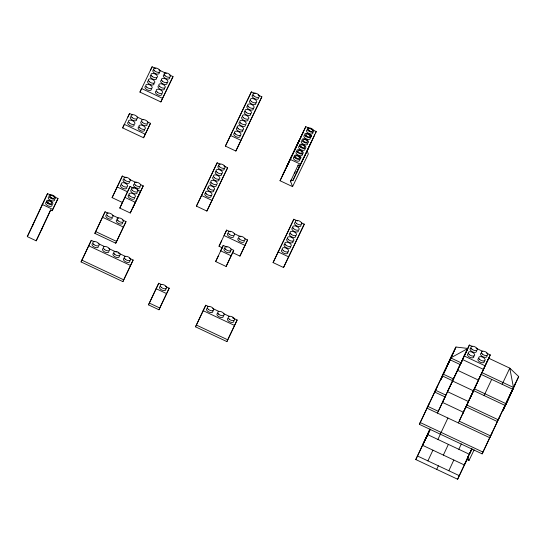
<?xml version="1.0" encoding="UTF-8"?>
<svg xmlns="http://www.w3.org/2000/svg" width="546" height="546" viewBox="0 0 546 546"><rect width="100%" height="100%" fill="white"/><g stroke="black" fill="none" stroke-linecap="round" stroke-linejoin="round"><path stroke-width="0.82" d="M448.832 362.865L450.061 360.073M451.508 356.886L455.951 347.024L467.949 348.457L450.696 357.903L443.072 374.065L453.719 379.081M488.486 358.121L509.78 368.147L518.7 376.569L503.125 410.353L508.121 399.631M42.097 228.508L36.193 240.813L27.3 236.623L42.295 204.47L52.757 209.391L58.006 198.512L55.016 197.106M32.548 225.744L47.55 193.591L51.283 195.345M36.193 240.813L50.56 209.992L52.129 210.729L58.006 198.512M41.441 229.934L50.785 209.896M52.129 210.729L52.757 209.391M150.491 123.307L143.571 137.763L122.652 127.914L124.317 124.345L145.236 134.186L150.491 123.307L147.502 121.901M127.907 117.035L129.573 113.466L132.562 114.872M173.027 76.611L160.858 101.938L139.947 92.097L141.612 88.52L162.531 98.369L173.027 76.611L169.294 74.85M150.45 70.338L152.116 66.762L155.849 68.523M129.341 258.238L133.142 260.026L122.891 281.627L81.061 261.93L91.305 240.336L94.349 241.769M91.305 240.336L81.061 261.93M122.277 219.861L126.01 221.621L115.759 243.223L94.84 233.374L105.091 211.773L108.081 213.179M105.091 211.773L94.84 233.374M122.55 202.559L112.094 197.632L122.345 176.037L126.078 177.791M117.342 186.752L122.345 176.037M143.571 137.763L145.236 134.186M160.858 101.938L162.531 98.369M140.274 184.473L143.257 185.879L130.255 213.001L119.799 208.074L130.05 186.479L133.784 188.234M130.05 186.479L119.799 208.074M115.759 243.223L126.01 221.621M130.255 213.001L140.506 191.4L137.517 189.994M133.012 207.48L140.506 191.4M122.891 281.627L133.142 260.026M165.465 286.418L169.199 288.172L158.947 309.773L148.492 304.852L158.743 283.251L161.725 284.657M158.743 283.251L148.492 304.852M223.901 165.943L227.634 167.704L206.879 211.063L196.424 206.135L217.178 162.783L220.161 164.189M217.178 162.783L196.424 206.135M258.121 95.038L261.862 96.799L235.858 151.037L225.396 146.11L251.399 91.871L255.139 93.632M251.399 91.871L225.396 146.11M158.947 309.773L169.199 288.172M206.879 211.063L227.634 167.704M235.858 151.037L261.862 96.799M222.754 248.007L219.021 246.246L226.645 230.091L230.378 231.845M230.746 248.901L233.736 250.314L226.112 266.468L215.65 261.548L223.273 245.386L227.013 247.147M232.555 317.833L237.148 319.997L226.897 341.598L195.523 326.829L205.774 305.228L208.831 306.668M205.774 305.228L195.523 326.829M226.112 266.468L233.736 250.314M232.466 252.58L239.933 256.094L247.563 239.933L244.574 238.527M247.563 239.933L239.933 256.094M307.193 150.969L308.333 153.999L292.581 186.636L280.03 180.726L305.78 126.652L308.77 128.057M296.498 146.56L305.78 126.652M292.581 186.636L290.581 181.34L298.287 164.817L299.856 165.554L300.484 164.209L290.022 159.289M291.264 179.9L292.833 180.644L299.495 166.346L297.925 165.609M296.505 173.027L303.433 158.19M304.122 157.248L311.049 142.41M308.06 149.092L314.728 134.801M315.615 132.917L316.236 131.572L311.752 129.463M226.897 341.598L237.148 319.997M301.296 222.741L304.286 224.147L283.531 267.506L273.075 262.578L293.823 219.226L297.563 220.98M288.827 229.941L293.823 219.226M283.531 267.506L304.286 224.147M492.369 432.268L482.118 453.869L419.369 424.331L452.743 354.095M429.62 402.73L419.369 424.331M437.244 386.568L426.992 408.169L489.742 437.708L499.993 416.113M444.867 370.413L434.616 392.008L445.072 396.935L438.281 411.309L427.825 406.381M447.488 364.974L452.491 354.252M445.829 368.721L445.12 370.249L450.041 360.053M446.546 367.192L450.116 359.534M441.086 379.279L442.158 376.979M443.816 373.232L447.386 365.574M450.368 359.37L451.201 357.582M467.26 459.159L457.623 479.238L415.793 459.541L429.955 429.17M437.448 413.09L469.362 345.045L472.351 346.451M422.706 445.092L430.077 429.095L427.45 434.534L469.287 454.224L471.915 448.785L466.912 459.507M445.072 396.935L469.362 345.045M425.334 439.653L430.05 429.552M460.326 364.619L462.23 360.558M426.29 437.783L427.627 434.923M440.288 434.179L447.911 418.018M427.914 460.892L432.91 450.177M437.912 439.455L440.41 434.097M436.704 469.389L438.37 465.82M443.372 455.098L448.368 444.376M458.367 422.938L490.281 354.893L486.541 353.132M482.118 453.869L490.574 435.926L459.2 421.15L490.281 354.893M466.475 405.937L467.902 402.873M470.399 397.515L473.027 392.076M448.832 470.741L453.828 460.019M458.831 449.303L461.329 443.946M484.077 395.543L491.7 379.388M457.623 479.238L471.785 448.867M502.156 384.309L509.78 368.147L513.452 387.448L498.198 419.765L466.823 404.995M507.616 399.952L490.574 435.926M510.244 394.512L515.24 383.79M512.871 389.073L505.494 405.071L510.749 394.192M464.018 356.777L467.588 349.215M42.144 204.818L47.55 193.591M27.3 236.623L33.204 224.324M122.652 127.914L129.573 113.466M139.947 92.097L152.116 66.762M112.094 197.632L116.994 187.483M138.008 196.758L143.257 185.879M226.645 230.091L224.017 235.531L244.936 245.372M219.021 246.246L221.642 240.806M223.273 245.386L220.652 250.826L231.108 255.753M215.65 261.548L218.277 256.108M288.882 161.773L292.035 155.248L283.053 174.283M300.436 137.838L303.59 131.313L294.608 150.348L297.754 143.816M280.03 180.726L289.189 161.752M289.919 160.231L295.782 148.089M290.581 181.34L291.318 179.818M290.383 181.879L291.114 180.357M294.41 173.526L295.147 172.01M299.345 166.701L316.236 131.572M292.833 180.644L296.662 172.679M296.771 172.481L304.272 156.9M304.381 156.709L308.217 148.744M273.075 262.578L288.459 230.699M455.951 347.024L450.696 357.903L461.158 362.831M455.118 348.812L449.863 359.691L460.51 364.708M442.745 375.532L445.898 369M441.072 379.361L442.123 377.184M467.697 348.614L462.442 359.493L483.36 369.342L488.609 358.463M462.694 359.336L457.446 370.215L478.364 380.064L483.613 369.185M457.698 370.058L452.443 380.937L473.362 390.779L478.617 379.9M452.695 380.774L447.447 391.653L468.366 401.501L473.614 390.622M445.249 396.573L442.451 402.375L463.363 412.223L468.093 402.429M430.002 429.613L422.454 445.249L464.291 464.946L468.345 456.545M415.793 459.541L430.146 429.613M474.269 389.264L476.242 385.183M470.195 398.075L471.246 395.905M462.571 414.237L463.615 412.059M469.26 454.497L471.833 449.167M466.81 459.459L469.007 460.49L474.133 449.863M518.7 376.569L512.619 389.23L480.862 374.283M515.492 383.633L504.989 405.391L473.423 390.533M507.869 399.795L513.124 388.916M158.838 69.929L166.305 73.444M230.398 135.394L240.854 140.315M137.039 116.981L143.018 119.792M201.419 195.42L211.882 200.341M129.811 179.552L136.534 182.719M278.071 251.863L288.534 256.784M234.111 233.606L240.834 236.773M476.085 348.212L482.807 351.371M117.09 186.916L127.552 191.837M464.107 355.924L485.025 365.772M124.795 197.359L135.258 202.279M481.695 372.495L513.452 387.448M112.565 215.288L118.537 218.107M474.256 388.745L505.821 403.603M442.24 375.853L452.887 380.862M102.464 217.212L123.382 227.061M435.449 390.226L445.905 395.147M95.673 231.586L116.591 241.434M465.991 406.784L497.365 421.553M98.15 243.557L104.238 246.423M108.804 248.566L116.407 252.15M117.929 252.866L125.532 256.449M88.684 245.775L130.514 265.465M212.66 308.47L218.782 311.35M223.375 313.513L229.497 316.393M203.146 310.667L234.521 325.436M156.115 288.691L166.571 293.611M81.893 260.149L123.724 279.839M420.202 422.543L482.951 452.081M196.355 325.041L227.73 339.81M149.324 303.064L159.78 307.985M417.458 455.971L459.288 475.662M467.581 456.709L469.007 460.49M137.203 192.663A3.467 1.809 25 0 1 133.176 193.291A3.467 1.809 25 0 1 131.136 189.81M134.575 198.102A3.467 1.809 25 0 1 130.146 198.526A3.467 1.809 25 0 1 129.013 195.004M212.804 310.872A3.467 1.809 25 0 1 208.9 312.039A3.467 1.809 25 0 1 207.364 308.313M223.259 315.793A3.467 1.809 25 0 1 219.362 316.967A3.467 1.809 25 0 1 217.827 313.24M233.715 320.72A3.467 1.809 25 0 1 230.235 322.065A3.467 1.809 25 0 1 227.778 318.407M112.244 217.963A3.467 1.809 25 0 1 108.217 218.591A3.467 1.809 25 0 1 106.183 215.104M122.577 222.345A3.467 1.809 25 0 1 118.68 223.512A3.467 1.809 25 0 1 117.144 219.785M484.22 361.049A3.467 1.809 25 0 1 480.323 362.223A3.467 1.809 25 0 1 478.787 358.497M476.385 350.689A3.467 1.809 25 0 1 472.488 351.856A3.467 1.809 25 0 1 470.952 348.13M473.764 356.128A3.467 1.809 25 0 1 469.86 357.296A3.467 1.809 25 0 1 468.325 353.569M486.848 355.61A3.467 1.809 25 0 1 482.951 356.784A3.467 1.809 25 0 1 481.415 353.05M165.766 288.895A3.467 1.809 25 0 1 161.869 290.062A3.467 1.809 25 0 1 160.333 286.336M54.696 199.775A3.467 1.809 25 0 1 50.676 200.402A3.467 1.809 25 0 1 48.635 196.922M52.075 205.214A3.467 1.809 25 0 1 47.645 205.637A3.467 1.809 25 0 1 46.512 202.116M48.055 203.255A2.252 1.181 25 0 1 48.594 203.385M50.676 197.816A2.252 1.181 25 0 1 51.222 197.945M300.976 225.409A3.467 1.809 25 0 1 296.956 226.037A3.467 1.809 25 0 1 294.915 222.556M298.355 230.849A3.467 1.809 25 0 1 293.925 231.272A3.467 1.809 25 0 1 292.793 227.75M295.604 235.749A3.467 1.809 25 0 1 291.7 236.916A3.467 1.809 25 0 1 290.165 233.19M287.728 252.068A3.467 1.809 25 0 1 284.241 253.412A3.467 1.809 25 0 1 281.791 249.754M290.349 246.628A3.467 1.809 25 0 1 286.452 247.795A3.467 1.809 25 0 1 284.916 244.069M292.977 241.189A3.467 1.809 25 0 1 289.08 242.356A3.467 1.809 25 0 1 287.544 238.629M129.709 260.749A3.467 1.809 25 0 1 125.812 261.916A3.467 1.809 25 0 1 124.276 258.19M119.253 255.821A3.467 1.809 25 0 1 115.356 256.995A3.467 1.809 25 0 1 113.821 253.269M108.913 251.44A3.467 1.809 25 0 1 104.893 252.068A3.467 1.809 25 0 1 102.853 248.587M98.457 246.519A3.467 1.809 25 0 1 94.438 247.147A3.467 1.809 25 0 1 92.397 243.666M144.431 129.47A3.467 1.809 25 0 1 140.534 130.637A3.467 1.809 25 0 1 138.998 126.911M136.602 119.11A3.467 1.809 25 0 1 133.115 120.454A3.467 1.809 25 0 1 130.665 116.796M134.098 125.089A3.467 1.809 25 0 1 130.078 125.716A3.467 1.809 25 0 1 128.037 122.236M147.181 124.57A3.467 1.809 25 0 1 143.161 125.198A3.467 1.809 25 0 1 141.121 121.717M139.953 187.141A3.467 1.809 25 0 1 135.927 187.769A3.467 1.809 25 0 1 133.893 184.289M132.098 187.947A3.467 1.809 25 0 1 135.715 188.158A3.467 1.809 25 0 1 138.158 190.8M129.491 182.221A3.467 1.809 25 0 1 125.471 182.849A3.467 1.809 25 0 1 123.43 179.368M126.87 187.66A3.467 1.809 25 0 1 122.843 188.288A3.467 1.809 25 0 1 120.809 184.807M224.201 168.427A3.467 1.809 25 0 1 220.304 169.594A3.467 1.809 25 0 1 218.769 165.868M221.58 173.867A3.467 1.809 25 0 1 217.677 175.034A3.467 1.809 25 0 1 216.141 171.308M218.953 179.306A3.467 1.809 25 0 1 215.472 180.651A3.467 1.809 25 0 1 213.015 176.993M211.077 195.625A3.467 1.809 25 0 1 207.173 196.792A3.467 1.809 25 0 1 205.637 193.066M213.698 190.185A3.467 1.809 25 0 1 209.8 191.353A3.467 1.809 25 0 1 208.265 187.626M216.448 185.285A3.467 1.809 25 0 1 212.428 185.913A3.467 1.809 25 0 1 210.387 182.432M230.303 251.03A3.467 1.809 25 0 1 226.406 252.204A3.467 1.809 25 0 1 224.87 248.471M304.927 148.614A3.467 1.809 25 0 1 301.03 149.781A3.467 1.809 25 0 1 299.495 146.055M307.678 143.714A3.467 1.809 25 0 1 303.658 144.342A3.467 1.809 25 0 1 301.617 140.861M299.679 159.493A3.467 1.809 25 0 1 295.782 160.661A3.467 1.809 25 0 1 294.246 156.934M309.916 134.801A1.153 0.601 25 0 1 311.397 135.497A1.153 0.601 25 0 1 311.029 136.268M310.77 136.254A1.153 0.601 25 0 1 310.49 136.186M312.803 132.296A3.467 1.809 25 0 1 308.906 133.463A3.467 1.809 25 0 1 307.371 129.736M298.928 156.804A1.153 0.601 25 0 1 300.143 156.709A1.153 0.601 25 0 1 301.044 157.685A1.153 0.601 25 0 1 299.986 157.951M310.183 137.735A3.467 1.809 25 0 1 306.695 139.08A3.467 1.809 25 0 1 304.245 135.422M302.307 154.054A3.467 1.809 25 0 1 298.403 155.221A3.467 1.809 25 0 1 296.867 151.495M242.677 130.16A3.467 1.809 25 0 1 238.773 131.327A3.467 1.809 25 0 1 237.237 127.6M240.049 135.599A3.467 1.809 25 0 1 236.152 136.766A3.467 1.809 25 0 1 234.616 133.04M245.427 125.259A3.467 1.809 25 0 1 241.4 125.887A3.467 1.809 25 0 1 239.36 122.406M248.048 119.82A3.467 1.809 25 0 1 244.028 120.448A3.467 1.809 25 0 1 241.987 116.967M255.801 102.955A3.467 1.809 25 0 1 251.904 104.129A3.467 1.809 25 0 1 250.368 100.396M253.18 108.395A3.467 1.809 25 0 1 250.116 109.889A3.467 1.809 25 0 1 246.929 106.456M247.242 106.088A3.467 1.809 25 0 1 247.741 105.842M250.553 113.834A3.467 1.809 25 0 1 246.655 115.008A3.467 1.809 25 0 1 245.12 111.282M258.551 98.062A3.467 1.809 25 0 1 254.129 98.478A3.467 1.809 25 0 1 252.996 94.956M233.797 236.275A3.467 1.809 25 0 1 229.77 236.903A3.467 1.809 25 0 1 227.73 233.422M244.253 241.195A3.467 1.809 25 0 1 240.233 241.823A3.467 1.809 25 0 1 238.192 238.343M151.262 88.725A3.467 1.809 25 0 1 147.782 90.076A3.467 1.809 25 0 1 145.325 86.411M159.139 72.406A3.467 1.809 25 0 1 155.241 73.573A3.467 1.809 25 0 1 153.706 69.847M153.89 83.285A3.467 1.809 25 0 1 149.993 84.453A3.467 1.809 25 0 1 148.457 80.726M156.518 77.846A3.467 1.809 25 0 1 152.614 79.013A3.467 1.809 25 0 1 151.078 75.287M169.601 77.327A3.467 1.809 25 0 1 165.697 78.501A3.467 1.809 25 0 1 164.162 74.775M166.974 82.774A3.467 1.809 25 0 1 163.077 83.941A3.467 1.809 25 0 1 161.541 80.214M164.346 88.213A3.467 1.809 25 0 1 160.865 89.558A3.467 1.809 25 0 1 158.408 85.899M161.848 94.192A3.467 1.809 25 0 1 157.821 94.82A3.467 1.809 25 0 1 155.787 91.339M292.82 153.617L286.991 166.12L299.652 139.469L292.82 153.617M129.921 195.987A3.467 1.809 25 0 0 135.312 196.792A3.467 1.809 25 0 0 131.286 193.161A3.467 1.809 25 0 0 129.921 195.987M132.548 190.547A3.467 1.809 25 0 0 137.933 191.353A3.467 1.809 25 0 0 133.913 187.722A3.467 1.809 25 0 0 132.548 190.547M208.272 309.295A3.467 1.809 25 0 0 213.663 310.101A3.467 1.809 25 0 0 209.637 306.47A3.467 1.809 25 0 0 208.272 309.295M218.728 314.223A3.467 1.809 25 0 0 224.119 315.022A3.467 1.809 25 0 0 220.093 311.397A3.467 1.809 25 0 0 218.728 314.223M229.19 319.144A3.467 1.809 25 0 0 234.575 319.949A3.467 1.809 25 0 0 230.555 316.318A3.467 1.809 25 0 0 229.19 319.144M107.589 215.847A3.467 1.809 25 0 0 112.981 216.646A3.467 1.809 25 0 0 108.954 213.015A3.467 1.809 25 0 0 107.589 215.847M118.052 220.768A3.467 1.809 25 0 0 123.437 221.567A3.467 1.809 25 0 0 119.41 217.943A3.467 1.809 25 0 0 118.052 220.768M479.695 359.48A3.467 1.809 25 0 0 485.08 360.278A3.467 1.809 25 0 0 481.053 356.647A3.467 1.809 25 0 0 479.695 359.48M471.86 349.112A3.467 1.809 25 0 0 477.245 349.918A3.467 1.809 25 0 0 473.225 346.287A3.467 1.809 25 0 0 471.86 349.112M469.232 354.552A3.467 1.809 25 0 0 474.624 355.357A3.467 1.809 25 0 0 470.597 351.726A3.467 1.809 25 0 0 469.232 354.552M482.316 354.04A3.467 1.809 25 0 0 487.708 354.839A3.467 1.809 25 0 0 483.681 351.208A3.467 1.809 25 0 0 482.316 354.04M161.241 287.319A3.467 1.809 25 0 0 166.626 288.124A3.467 1.809 25 0 0 162.599 284.493A3.467 1.809 25 0 0 161.241 287.319M47.42 203.098A3.467 1.809 25 0 0 52.805 203.897A3.467 1.809 25 0 0 48.785 200.273A3.467 1.809 25 0 0 47.42 203.098M50.048 197.659A3.467 1.809 25 0 0 55.433 198.457A3.467 1.809 25 0 0 51.413 194.833A3.467 1.809 25 0 0 50.048 197.659M50.833 197.42A2.252 1.181 25 0 0 54.334 197.945A2.252 1.181 25 0 0 51.72 195.584A2.252 1.181 25 0 0 50.833 197.42M48.205 202.859A2.252 1.181 25 0 0 51.713 203.385A2.252 1.181 25 0 0 49.092 201.024A2.252 1.181 25 0 0 48.205 202.859M296.328 223.294A3.467 1.809 25 0 0 301.713 224.092A3.467 1.809 25 0 0 297.686 220.468A3.467 1.809 25 0 0 296.328 223.294M293.7 228.733A3.467 1.809 25 0 0 299.085 229.532A3.467 1.809 25 0 0 295.065 225.907A3.467 1.809 25 0 0 293.7 228.733M291.073 234.173A3.467 1.809 25 0 0 296.464 234.978A3.467 1.809 25 0 0 292.438 231.347A3.467 1.809 25 0 0 291.073 234.173M288.445 239.612A3.467 1.809 25 0 0 293.837 240.417A3.467 1.809 25 0 0 289.81 236.787A3.467 1.809 25 0 0 288.445 239.612M283.197 250.491A3.467 1.809 25 0 0 288.588 251.296A3.467 1.809 25 0 0 284.562 247.666A3.467 1.809 25 0 0 283.197 250.491M285.824 245.052A3.467 1.809 25 0 0 291.209 245.857A3.467 1.809 25 0 0 287.189 242.226A3.467 1.809 25 0 0 285.824 245.052M125.184 259.173A3.467 1.809 25 0 0 130.569 259.978A3.467 1.809 25 0 0 126.542 256.347A3.467 1.809 25 0 0 125.184 259.173M114.721 254.252A3.467 1.809 25 0 0 120.113 255.05A3.467 1.809 25 0 0 116.086 251.426A3.467 1.809 25 0 0 114.721 254.252M104.266 249.324A3.467 1.809 25 0 0 109.65 250.129A3.467 1.809 25 0 0 105.631 246.499A3.467 1.809 25 0 0 104.266 249.324M93.803 244.403A3.467 1.809 25 0 0 99.195 245.209A3.467 1.809 25 0 0 95.168 241.578A3.467 1.809 25 0 0 93.803 244.403M139.906 127.894A3.467 1.809 25 0 0 145.291 128.699A3.467 1.809 25 0 0 141.271 125.068A3.467 1.809 25 0 0 139.906 127.894M132.071 117.533A3.467 1.809 25 0 0 137.462 118.332A3.467 1.809 25 0 0 133.436 114.708A3.467 1.809 25 0 0 132.071 117.533M129.443 122.973A3.467 1.809 25 0 0 134.835 123.778A3.467 1.809 25 0 0 130.808 120.147A3.467 1.809 25 0 0 129.443 122.973M142.526 122.454A3.467 1.809 25 0 0 147.918 123.259A3.467 1.809 25 0 0 143.891 119.629A3.467 1.809 25 0 0 142.526 122.454M135.299 185.026A3.467 1.809 25 0 0 140.691 185.831A3.467 1.809 25 0 0 136.664 182.2A3.467 1.809 25 0 0 135.299 185.026M122.215 185.544A3.467 1.809 25 0 0 127.607 186.35A3.467 1.809 25 0 0 123.58 182.719A3.467 1.809 25 0 0 122.215 185.544M124.843 180.105A3.467 1.809 25 0 0 130.228 180.903A3.467 1.809 25 0 0 126.208 177.279A3.467 1.809 25 0 0 124.843 180.105M219.676 166.851A3.467 1.809 25 0 0 225.061 167.649A3.467 1.809 25 0 0 221.041 164.025A3.467 1.809 25 0 0 219.676 166.851M217.049 172.29A3.467 1.809 25 0 0 222.434 173.096A3.467 1.809 25 0 0 218.414 169.465A3.467 1.809 25 0 0 217.049 172.29M214.421 177.73A3.467 1.809 25 0 0 219.813 178.535A3.467 1.809 25 0 0 215.786 174.904A3.467 1.809 25 0 0 214.421 177.73M211.8 183.169A3.467 1.809 25 0 0 217.185 183.975A3.467 1.809 25 0 0 213.158 180.344A3.467 1.809 25 0 0 211.8 183.169M206.545 194.048A3.467 1.809 25 0 0 211.937 194.854A3.467 1.809 25 0 0 207.91 191.223A3.467 1.809 25 0 0 206.545 194.048M209.173 188.609A3.467 1.809 25 0 0 214.558 189.414A3.467 1.809 25 0 0 210.538 185.783A3.467 1.809 25 0 0 209.173 188.609M225.778 249.454A3.467 1.809 25 0 0 231.163 250.259A3.467 1.809 25 0 0 227.136 246.628A3.467 1.809 25 0 0 225.778 249.454M300.402 147.038A3.467 1.809 25 0 0 305.787 147.843A3.467 1.809 25 0 0 301.767 144.212A3.467 1.809 25 0 0 300.402 147.038M303.023 141.598A3.467 1.809 25 0 0 308.415 142.404A3.467 1.809 25 0 0 304.388 138.773A3.467 1.809 25 0 0 303.023 141.598M295.147 157.917A3.467 1.809 25 0 0 300.539 158.722A3.467 1.809 25 0 0 296.512 155.091A3.467 1.809 25 0 0 295.147 157.917M303.815 141.366A2.252 1.181 25 0 0 307.316 141.885A2.252 1.181 25 0 0 304.702 139.523A2.252 1.181 25 0 0 303.815 141.366M305.651 136.159A3.467 1.809 25 0 0 311.043 136.964A3.467 1.809 25 0 0 307.016 133.333A3.467 1.809 25 0 0 305.651 136.159M308.278 130.719A3.467 1.809 25 0 0 313.663 131.525A3.467 1.809 25 0 0 309.643 127.894A3.467 1.809 25 0 0 308.278 130.719M309.063 130.487A2.252 1.181 25 0 0 312.565 131.006A2.252 1.181 25 0 0 309.951 128.644A2.252 1.181 25 0 0 309.063 130.487M306.442 135.927A2.252 1.181 25 0 0 309.944 136.445A2.252 1.181 25 0 0 307.323 134.084A2.252 1.181 25 0 0 306.442 135.927M301.187 146.806A2.252 1.181 25 0 0 304.688 147.324A2.252 1.181 25 0 0 302.075 144.963A2.252 1.181 25 0 0 301.187 146.806M295.939 157.685A2.252 1.181 25 0 0 299.44 158.204A2.252 1.181 25 0 0 296.826 155.849A2.252 1.181 25 0 0 295.939 157.685M297.775 152.477A3.467 1.809 25 0 0 303.16 153.283A3.467 1.809 25 0 0 299.14 149.652A3.467 1.809 25 0 0 297.775 152.477M298.56 152.245A2.252 1.181 25 0 0 302.068 152.764A2.252 1.181 25 0 0 299.447 150.409A2.252 1.181 25 0 0 298.56 152.245M235.517 134.023A3.467 1.809 25 0 0 240.909 134.821A3.467 1.809 25 0 0 236.882 131.197A3.467 1.809 25 0 0 235.517 134.023M238.145 128.583A3.467 1.809 25 0 0 243.536 129.382A3.467 1.809 25 0 0 239.51 125.757A3.467 1.809 25 0 0 238.145 128.583M243.4 117.704A3.467 1.809 25 0 0 248.785 118.502A3.467 1.809 25 0 0 244.758 114.878A3.467 1.809 25 0 0 243.4 117.704M253.897 95.946A3.467 1.809 25 0 0 259.289 96.744A3.467 1.809 25 0 0 255.262 93.113A3.467 1.809 25 0 0 253.897 95.946M240.772 123.143A3.467 1.809 25 0 0 246.157 123.942A3.467 1.809 25 0 0 242.137 120.318A3.467 1.809 25 0 0 240.772 123.143M251.276 101.385A3.467 1.809 25 0 0 256.661 102.184A3.467 1.809 25 0 0 252.641 98.553A3.467 1.809 25 0 0 251.276 101.385M248.648 106.825A3.467 1.809 25 0 0 254.04 107.623A3.467 1.809 25 0 0 250.013 103.993A3.467 1.809 25 0 0 248.648 106.825M246.021 112.264A3.467 1.809 25 0 0 251.413 113.063A3.467 1.809 25 0 0 247.386 109.432A3.467 1.809 25 0 0 246.021 112.264M239.598 239.08A3.467 1.809 25 0 0 244.99 239.885A3.467 1.809 25 0 0 240.963 236.254A3.467 1.809 25 0 0 239.598 239.08M229.143 234.159A3.467 1.809 25 0 0 234.527 234.957A3.467 1.809 25 0 0 230.508 231.333A3.467 1.809 25 0 0 229.143 234.159M146.738 87.148A3.467 1.809 25 0 0 152.122 87.954A3.467 1.809 25 0 0 148.102 84.323A3.467 1.809 25 0 0 146.738 87.148M154.614 70.83A3.467 1.809 25 0 0 159.998 71.635A3.467 1.809 25 0 0 155.979 68.004A3.467 1.809 25 0 0 154.614 70.83M149.358 81.709A3.467 1.809 25 0 0 154.75 82.514A3.467 1.809 25 0 0 150.723 78.883A3.467 1.809 25 0 0 149.358 81.709M151.986 76.269A3.467 1.809 25 0 0 157.378 77.075A3.467 1.809 25 0 0 153.351 73.444A3.467 1.809 25 0 0 151.986 76.269M165.069 75.757A3.467 1.809 25 0 0 170.461 76.556A3.467 1.809 25 0 0 166.434 72.932A3.467 1.809 25 0 0 165.069 75.757M162.442 81.197A3.467 1.809 25 0 0 167.834 81.996A3.467 1.809 25 0 0 163.807 78.371A3.467 1.809 25 0 0 162.442 81.197M159.821 86.637A3.467 1.809 25 0 0 165.206 87.435A3.467 1.809 25 0 0 161.186 83.811A3.467 1.809 25 0 0 159.821 86.637M157.193 92.076A3.467 1.809 25 0 0 162.585 92.875A3.467 1.809 25 0 0 158.558 89.251A3.467 1.809 25 0 0 157.193 92.076"/></g></svg>
